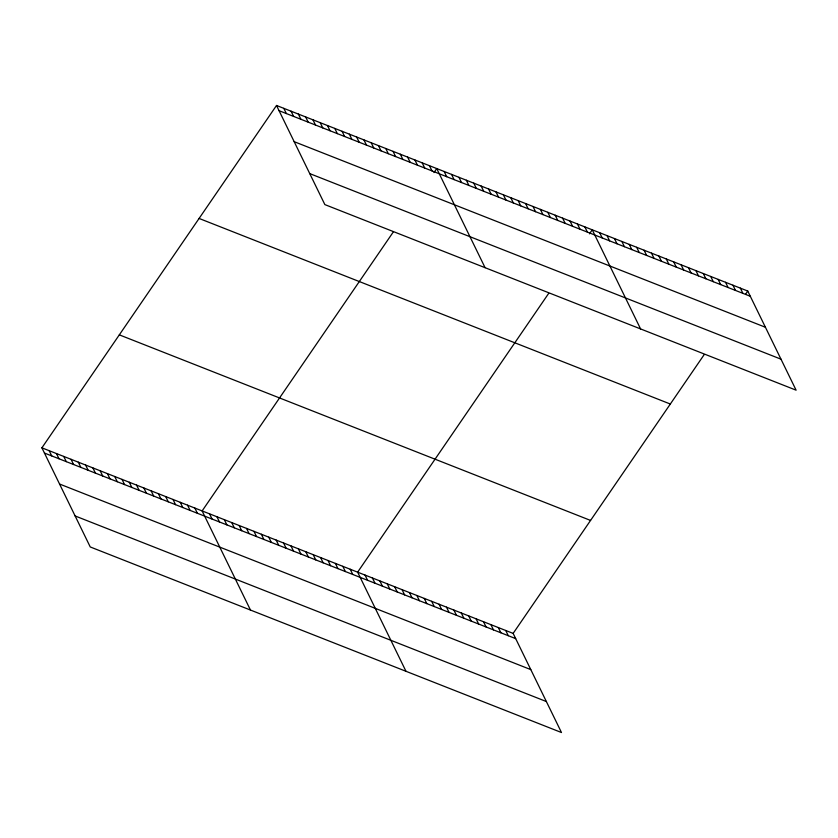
<?xml version="1.0" encoding="UTF-8"?>
<svg xmlns="http://www.w3.org/2000/svg" width="838" height="838" viewBox="0 0 838 838"><rect width="100%" height="100%" fill="white"/><g stroke="black" fill="none" stroke-linecap="round" stroke-linejoin="round"><path stroke-width="1.26" d="M41.9 447.827L513.139 633.402L561.481 732.527L90.242 546.952L41.9 447.827L276.519 105.473L747.758 291.048L796.1 390.173L324.861 204.598L276.519 105.473M393.19 232.116L202.126 510.929L250.468 610.043M433.969 172.607L436.734 168.564L485.087 267.689M548.691 293.363L357.627 572.165L405.98 671.29M589.481 233.844L592.246 229.811L640.588 328.925M513.139 633.402L704.203 354.6M745.684 294.075L747.758 291.048M279.054 110.679L750.293 296.264M294.169 141.674L765.408 327.249M309.746 173.602L780.985 359.177M199.088 218.446L670.327 404.031M119.321 334.854L590.56 520.429M44.445 453.044L515.684 638.619M59.561 484.029L530.8 669.604M75.127 515.957L546.366 701.542M740.352 288.136L742.887 293.342M732.946 285.213L735.481 290.43M725.54 282.301L728.086 287.507M718.135 279.389L720.68 284.595M710.729 276.467L713.274 281.683M703.323 273.555L705.868 278.761M695.917 270.632L698.463 275.849M688.511 267.72L691.057 272.926M681.105 264.808L683.651 270.014M673.7 261.885L676.245 267.102M666.294 258.973L668.839 264.18M658.888 256.051L661.433 261.267M651.493 253.139L654.028 258.345M644.087 250.227L646.622 255.433M636.681 247.304L639.216 252.521M629.275 244.392L631.81 249.598M621.869 241.47L624.404 246.686M614.464 238.558L616.998 243.764M607.058 235.646L609.603 240.852M599.652 232.723L602.197 237.94M584.84 226.889L587.386 232.105M577.434 223.976L579.98 229.183M570.029 221.064L572.574 226.27M562.623 218.142L565.168 223.358M555.217 215.23L557.762 220.436M547.811 212.307L550.356 217.524M540.405 209.395L542.951 214.601M532.999 206.483L535.545 211.689M525.604 203.561L528.139 208.777M518.198 200.649L520.733 205.855M510.792 197.726L513.327 202.943M503.387 194.814L505.922 200.02M495.981 191.902L498.516 197.108M488.575 188.979L491.11 194.196M481.169 186.067L483.715 191.274M473.763 183.145L476.309 188.361M466.357 180.233L468.903 185.439M458.952 177.321L461.497 182.527M451.546 174.398L454.091 179.615M444.14 171.486L446.685 176.692M429.454 165.704L431.999 170.91M422.174 162.834L424.709 168.04M414.894 159.964L417.429 165.17M407.603 157.094L410.149 162.31M400.323 154.223L402.869 159.44M393.043 151.364L395.578 156.57M385.763 148.494L388.298 153.7M378.472 145.623L381.018 150.83M371.192 142.753L373.738 147.97M363.912 139.883L366.447 145.1M356.632 137.023L359.167 142.23M349.341 134.153L351.887 139.359M342.061 131.283L344.607 136.5M334.781 128.413L337.316 133.63M327.49 125.543L330.036 130.759M320.21 122.683L322.756 127.889M312.93 119.813L315.476 125.019M305.65 116.943L308.185 122.159M298.359 114.073L300.905 119.289M291.079 111.203L293.625 116.419M283.799 108.343L286.345 113.549M505.733 630.49L508.278 635.696M498.327 627.578L500.873 632.784M490.921 624.656L493.467 629.872M483.516 621.744L486.061 626.95M476.11 618.821L478.655 624.038M468.704 615.909L471.249 621.115M461.298 612.997L463.843 618.203M453.892 610.074L456.438 615.291M446.497 607.162L449.032 612.369M439.091 604.24L441.626 609.456M431.685 601.328L434.22 606.534M424.279 598.416L426.814 603.622M416.874 595.493L419.409 600.71M409.468 592.581L412.003 597.787M402.062 589.659L404.607 594.875M394.656 586.747L397.202 591.953M387.25 583.835L389.796 589.041M379.844 580.912L382.39 586.129M372.439 578L374.984 583.206M365.033 575.078L367.578 580.294M350.221 569.253L352.767 574.459M342.815 566.331L345.361 571.547M335.41 563.419L337.955 568.625M328.014 560.496L330.549 565.713M320.608 557.584L323.143 562.79M313.203 554.672L315.737 559.878M305.797 551.75L308.332 556.966M298.391 548.838L300.926 554.044M290.985 545.915L293.52 551.132M283.579 543.003L286.125 548.209M276.173 540.091L278.719 545.297M268.768 537.168L271.313 542.385M261.362 534.256L263.907 539.463M253.956 531.334L256.501 536.55M246.55 528.422L249.096 533.638M239.144 525.51L241.69 530.716M231.738 522.587L234.284 527.804M224.333 519.675L226.878 524.881M216.927 516.753L219.472 521.969M209.531 513.841L212.066 519.057M194.835 508.058L197.38 513.265M187.555 505.188L190.1 510.405M180.275 502.318L182.81 507.535M172.995 499.448L175.53 504.665M165.704 496.588L168.249 501.794M158.424 493.718L160.969 498.924M151.144 490.848L153.679 496.065M143.864 487.978L146.399 493.194M136.573 485.118L139.118 490.324M129.293 482.248L131.838 487.454M122.013 479.378L124.548 484.584M114.733 476.508L117.268 481.724M107.442 473.638L109.988 478.854M100.162 470.778L102.707 475.984M92.882 467.908L95.417 473.114M85.602 465.038L88.137 470.244M78.311 462.167L80.857 467.384M71.031 459.297L73.576 464.514M63.751 456.438L66.286 461.644M56.471 453.568L59.006 458.774M49.18 450.697L51.726 455.903"/></g></svg>
